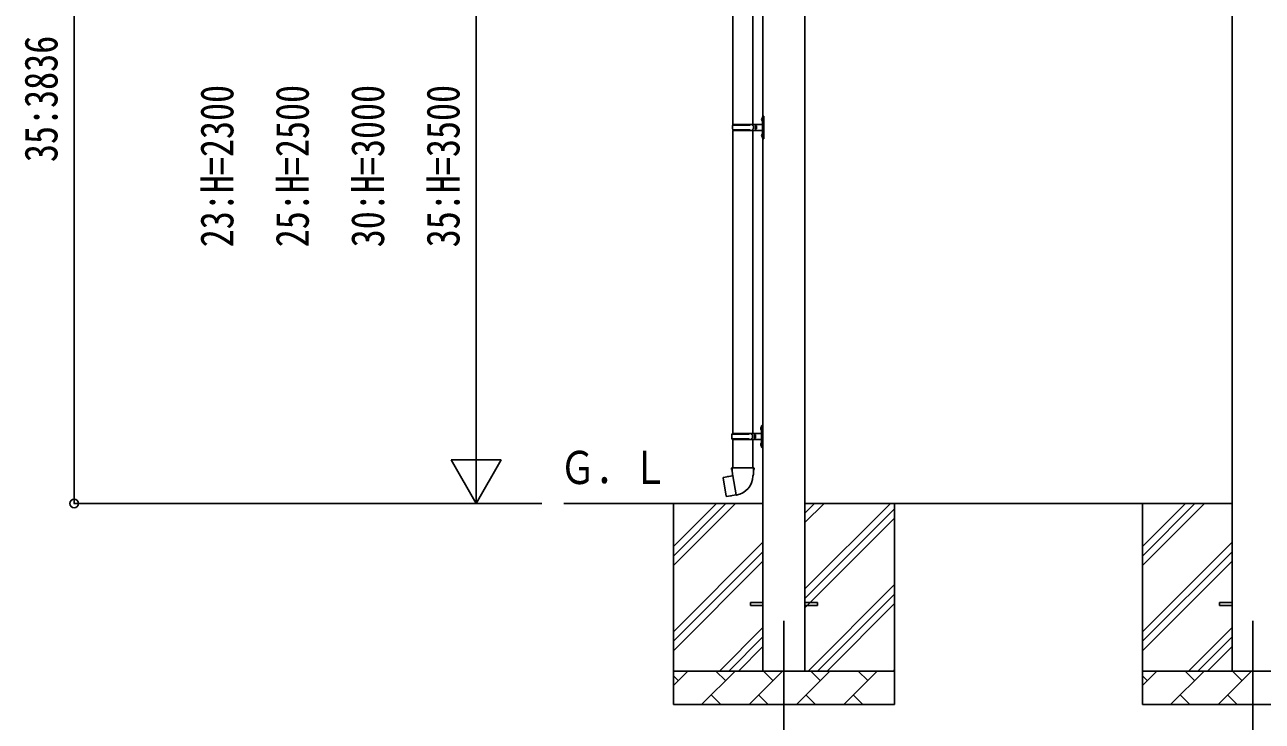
# Model space of a CAD drawing. Units: millimetres, scale not verified. Extents: x -12615 to 12615, y -8910 to 8910.
# Drawn here: x -4045 to -352, y -5632 to -3553 of the extents above; entities that cross this region are included whole.
import ezdxf
from ezdxf.enums import TextEntityAlignment as Align

# ---------------------------------------------------------------- set-up
doc = ezdxf.new("R2010")
doc.units = ezdxf.units.MM
doc.header["$LTSCALE"] = 40
for name, color, linetype in [('0-3_YKK_12', 2, 'Continuous'), ('0-4_YKK_13', 4, 'Continuous'), ('0-5_YKK_A1', 4, 'Continuous'), ('0-6_YKK_D', 6, 'Continuous')]:
    doc.layers.add(name, color=color, linetype=linetype)
doc.styles.add('ＭＳ ゴシック', font='')
doc.styles.get('ＭＳ ゴシック').set_extended_font_data('MS Gothic')

msp = doc.modelspace()

# ---------------------------------------------------------------- linework, layer by layer
at = {"layer": '0-3_YKK_12'}
for p, q in [((-1779.36, -5332.18), (-1779.36, -5832.18)), ((-379.36, -5332.18), (-379.36, -5832.18))]:
    msp.add_line(p, q, dxfattribs=at)
at = {"layer": '0-4_YKK_13'}
for p, q in [((-1931.86, -2946.18), (-1931.86, -3850.68)), ((-1871.86, -2946.18), (-1871.86, -3850.68)), ((-1845.66, -3833.54), (-1843.62, -3834.53)), ((-1844.39, -3831.53), (-1843.76, -3831.53)), ((-1844.39, -3831.53), (-1844.39, -3839.83)), ((-1844.39, -3839.83), (-1843.76, -3839.83)), ((-1843.76, -3831.53), (-1843.76, -3839.83)), ((-1843.76, -3831.53), (-1843.36, -3831.93)), ((-1843.76, -3839.83), (-1843.36, -3839.43)), ((-1843.62, -3834.53), (-1843.01, -3835.68)), ((-1843.36, -3827.68), (-1840.36, -3826.18)), ((-1843.36, -3827.68), (-1843.36, -3859.68)), ((-1843.36, -3831.93), (-1843.36, -3839.43)), ((-1840.36, -3826.18), (-1840.36, -3859.68)), ((-1840.36, -3826.18), (-1839.36, -3826.18)), ((-1839.36, -3826.18), (-1839.36, -3859.68)), ((-1932.36, -3852.68), (-1882.03, -3852.68)), ((-1932.36, -3866.68), (-1882.03, -3866.68)), ((-1931.86, -3868.68), (-1931.86, -4773.18)), ((-1931.36, -3850.68), (-1845.36, -3850.68)), ((-1931.36, -3850.68), (-1931.36, -3852.68)), ((-1931.36, -3868.68), (-1931.36, -3866.68)), ((-1931.36, -3868.68), (-1845.36, -3868.68)), ((-1872.36, -3850.68), (-1872.36, -3855.18)), ((-1872.36, -3855.18), (-1870.36, -3855.18)), ((-1872.36, -3868.68), (-1872.36, -3864.18)), ((-1872.36, -3864.18), (-1870.36, -3864.18)), ((-1871.86, -3868.68), (-1871.86, -4773.18)), ((-1870.36, -3855.18), (-1870.36, -3859.68)), ((-1870.36, -3864.18), (-1870.36, -3859.68)), ((-1864.36, -3850.68), (-1864.36, -3859.68)), ((-1864.36, -3855.18), (-1861.36, -3855.18)), ((-1864.36, -3868.68), (-1864.36, -3859.68)), ((-1864.36, -3864.18), (-1861.36, -3864.18)), ((-1861.36, -3855.18), (-1861.36, -3859.68)), ((-1861.36, -3864.18), (-1861.36, -3859.68)), ((-1843.36, -3891.68), (-1843.36, -3859.68)), ((-1840.36, -3893.18), (-1840.36, -3859.68)), ((-1839.36, -3893.18), (-1839.36, -3859.68)), ((-1845.66, -3881.54), (-1843.62, -3882.53)), ((-1844.39, -3879.53), (-1843.76, -3879.53)), ((-1844.39, -3879.53), (-1844.39, -3887.83)), ((-1844.39, -3887.83), (-1843.76, -3887.83)), ((-1843.76, -3879.53), (-1843.76, -3887.83)), ((-1843.76, -3879.53), (-1843.36, -3879.93)), ((-1843.76, -3887.83), (-1843.36, -3887.43)), ((-1843.62, -3882.53), (-1843.01, -3883.68)), ((-1843.36, -3879.93), (-1843.36, -3887.43)), ((-1843.36, -3891.68), (-1840.36, -3893.18)), ((-1840.36, -3893.18), (-1839.36, -3893.18)), ((-1848.16, -4756.04), (-1846.12, -4757.03)), ((-1846.89, -4754.03), (-1846.26, -4754.03)), ((-1846.89, -4754.03), (-1846.89, -4762.33)), ((-1846.89, -4762.33), (-1846.26, -4762.33)), ((-1846.26, -4754.03), (-1846.26, -4762.33)), ((-1846.26, -4754.03), (-1845.86, -4754.43)), ((-1846.26, -4762.33), (-1845.86, -4761.93)), ((-1846.12, -4757.03), (-1845.51, -4758.18)), ((-1845.86, -4750.18), (-1842.86, -4748.68)), ((-1845.86, -4750.18), (-1845.86, -4782.18)), ((-1845.86, -4754.43), (-1845.86, -4761.93)), ((-1842.86, -4748.68), (-1842.86, -4782.18)), ((-1842.86, -4748.68), (-1841.86, -4748.68)), ((-1841.86, -4748.68), (-1841.86, -4782.18)), ((-1934.86, -4775.18), (-1884.53, -4775.18)), ((-1934.86, -4789.18), (-1884.53, -4789.18)), ((-1933.86, -4773.18), (-1847.86, -4773.18)), ((-1933.86, -4773.18), (-1933.86, -4775.18)), ((-1933.86, -4791.18), (-1933.86, -4789.18)), ((-1933.86, -4791.18), (-1847.86, -4791.18)), ((-1931.86, -4791.18), (-1931.86, -4876.11)), ((-1874.86, -4773.18), (-1874.86, -4777.68)), ((-1874.86, -4777.68), (-1872.86, -4777.68)), ((-1874.86, -4791.18), (-1874.86, -4786.68)), ((-1874.86, -4786.68), (-1872.86, -4786.68)), ((-1872.86, -4777.68), (-1872.86, -4782.18)), ((-1872.86, -4786.68), (-1872.86, -4782.18)), ((-1871.86, -4791.18), (-1871.86, -4876.11)), ((-1866.86, -4773.18), (-1866.86, -4782.18)), ((-1866.86, -4777.68), (-1863.86, -4777.68)), ((-1866.86, -4791.18), (-1866.86, -4782.18)), ((-1866.86, -4786.68), (-1863.86, -4786.68)), ((-1863.86, -4777.68), (-1863.86, -4782.18)), ((-1863.86, -4786.68), (-1863.86, -4782.18)), ((-1845.86, -4814.18), (-1845.86, -4782.18)), ((-1842.86, -4815.68), (-1842.86, -4782.18)), ((-1841.86, -4815.68), (-1841.86, -4782.18)), ((-1848.16, -4804.04), (-1846.12, -4805.03)), ((-1846.89, -4802.03), (-1846.26, -4802.03)), ((-1846.89, -4802.03), (-1846.89, -4810.33)), ((-1846.89, -4810.33), (-1846.26, -4810.33)), ((-1846.26, -4802.03), (-1846.26, -4810.33)), ((-1846.26, -4802.03), (-1845.86, -4802.43)), ((-1846.26, -4810.33), (-1845.86, -4809.93)), ((-1846.12, -4805.03), (-1845.51, -4806.18)), ((-1845.86, -4802.43), (-1845.86, -4809.93)), ((-1845.86, -4814.18), (-1842.86, -4815.68)), ((-1842.86, -4815.68), (-1841.86, -4815.68)), ((-1960.32, -4904.56), (-1961.13, -4905.73)), ((-1961.13, -4905.73), (-1951.51, -4960.29)), ((-1932.45, -4899.31), (-1960.32, -4904.56)), ((-1947.58, -4901.96), (-1947.79, -4902.2)), ((-1933.71, -4876.11), (-1935.86, -4876.89)), ((-1935.86, -4876.89), (-1935.86, -4880.51)), ((-1935.86, -4880.51), (-1933.62, -4881.33)), ((-1933.71, -4876.11), (-1901.86, -4876.11)), ((-1933.71, -4876.11), (-1933.62, -4881.33)), ((-1933.62, -4881.33), (-1933.36, -4896.11)), ((-1933.36, -4896.11), (-1932.01, -4898.11)), ((-1922.1, -4956.61), (-1932.23, -4899.13)), ((-1932.21, -4898.31), (-1932.21, -4899.02)), ((-1932.01, -4898.11), (-1932.04, -4898.12)), ((-1870.01, -4876.11), (-1901.86, -4876.11)), ((-1871.67, -4898.05), (-1871.75, -4900.21)), ((-1870.36, -4896.11), (-1871.67, -4898.05)), ((-1867.86, -4880.51), (-1870.1, -4881.33)), ((-1870.01, -4876.11), (-1867.86, -4876.89)), ((-1867.86, -4876.89), (-1867.86, -4880.51)), ((-1937.48, -4959.2), (-1937.77, -4959.05)), ((-1921.79, -4957.37), (-1922.03, -4956.71)), ((-1879.36, -5277.68), (-1841.86, -5277.68)), ((-1879.36, -5286.68), (-1879.36, -5277.68)), ((-1716.86, -5277.68), (-1679.36, -5277.68)), ((-1679.36, -5286.68), (-1679.36, -5277.68)), ((-479.36, -5277.68), (-441.86, -5277.68)), ((-479.36, -5286.68), (-479.36, -5277.68)), ((-1879.36, -5286.68), (-1841.86, -5286.68)), ((-1716.86, -5286.68), (-1679.36, -5286.68)), ((-479.36, -5286.68), (-441.86, -5286.68))]:
    msp.add_line(p, q, dxfattribs=at)
for points in [[(-1845.66, -3837.83), (-1843.62, -3836.83), (-1843.01, -3835.68)], [(-1845.66, -3885.83), (-1843.62, -3884.83), (-1843.01, -3883.68)], [(-1848.16, -4760.33), (-1846.12, -4759.33), (-1845.51, -4758.18)], [(-1848.16, -4808.33), (-1846.12, -4807.33), (-1845.51, -4806.18)], [(-1945.33, -4901.74), (-1945.61, -4901.59), (-1947.58, -4901.96)], [(-1870.01, -4876.11), (-1870.1, -4881.33), (-1870.36, -4896.11)], [(-1922.36, -4956.51), (-1950.35, -4961.11), (-1951.51, -4960.29)], [(-1935.3, -4958.64), (-1935.51, -4958.88), (-1937.48, -4959.2)]]:
    msp.add_lwpolyline(points, dxfattribs=at)
for centre, radius, start, end in [((-1840.06, -3835.68), 6, 136.21765, 223.78235), ((-1883.61, -3859.68), 49.25, 171.82876, 180.00002), ((-1883.61, -3859.68), 49.25, 180.00002, 188.17127), ((-1882.03, -3850.68), 2, 270, 359.99998), ((-1882.03, -3868.68), 2, 0.00005, 90.00004), ((-1845.36, -3848.68), 2, 270, 359.99998), ((-1845.36, -3870.68), 2, 0.00005, 90.00004), ((-1840.06, -3883.68), 6, 136.21765, 223.78235), ((-1842.56, -4758.18), 6, 136.21765, 223.78235), ((-1886.11, -4782.18), 49.25, 171.82876, 180.00002), ((-1886.11, -4782.18), 49.25, 180.00002, 188.17127), ((-1884.53, -4773.18), 2, 270, 359.99998), ((-1884.53, -4791.18), 2, 0.00005, 90.00004), ((-1847.86, -4771.18), 2, 270, 359.99998), ((-1847.86, -4793.18), 2, 0.00005, 90.00004), ((-1842.56, -4806.18), 6, 136.21765, 223.78235), ((-1932.51, -4899.02), 0.3, 280.66842, 0), ((-1932.01, -4898.31), 0.2, 100, 180), ((-1932.01, -4898.11), 60.3, 279.96938, 358), ((-1922.32, -4956.81), 0.3, 20, 99.33158), ((-1921.61, -4957.3), 0.2, 200, 279.96938)]:
    msp.add_arc(centre, radius, start, end, dxfattribs=at)
at = {"layer": '0-5_YKK_A1'}
for p, q in [((-441.86, -2638.02), (-441.86, -5482.18)), ((-1841.86, -2684.68), (-1841.86, -5482.18)), ((-1716.86, -5482.18), (-1716.86, -2684.68)), ((-1841.86, -4982.18), (-2436.02, -4982.18)), ((-2109.36, -4982.18), (-2109.36, -5582.18)), ((-2109.36, -5167.23), (-1924.31, -4982.18)), ((-2109.36, -5138.95), (-1952.59, -4982.18)), ((-2109.36, -5110.67), (-1980.88, -4982.18)), ((-441.86, -4982.18), (-1716.86, -4982.18)), ((-1716.86, -5237.28), (-1461.76, -4982.18)), ((-1716.86, -5039.29), (-1659.75, -4982.18)), ((-1716.86, -5011.01), (-1688.04, -4982.18)), ((-1449.36, -4982.18), (-1449.36, -5582.18)), ((-709.36, -4982.18), (-709.36, -5582.18)), ((-709.36, -5167.23), (-524.31, -4982.18)), ((-709.36, -5138.95), (-552.59, -4982.18)), ((-709.36, -5110.67), (-580.88, -4982.18)), ((-1716.86, -5265.57), (-1449.36, -4998.07)), ((-1716.86, -5293.85), (-1449.36, -5026.35)), ((-2109.36, -5365.22), (-1841.86, -5097.72)), ((-2109.36, -5393.51), (-1841.86, -5126.01)), ((-709.36, -5365.22), (-441.86, -5097.72)), ((-709.36, -5393.51), (-441.86, -5126.01)), ((-2109.36, -5421.79), (-1841.86, -5154.29)), ((-709.36, -5421.79), (-441.86, -5154.29)), ((-1707.2, -5482.18), (-1449.36, -5224.34)), ((-1678.92, -5482.18), (-1449.36, -5252.62)), ((-1650.63, -5482.18), (-1449.36, -5280.91)), ((-1971.76, -5482.18), (-1841.86, -5352.28)), ((-571.76, -5482.18), (-441.86, -5352.28)), ((-1943.48, -5482.18), (-1841.86, -5380.57)), ((-543.48, -5482.18), (-441.86, -5380.57)), ((-1915.19, -5482.18), (-1841.86, -5408.85)), ((-515.19, -5482.18), (-441.86, -5408.85)), ((-2109.36, -5482.18), (-1449.36, -5482.18)), ((-2109.36, -5525.08), (-2066.47, -5482.18)), ((-2095.02, -5510.74), (-2109.36, -5496.4)), ((-2025.05, -5582.18), (-1925.05, -5482.18)), ((-1953.6, -5510.74), (-1982.15, -5482.18)), ((-1883.62, -5582.18), (-1783.62, -5482.18)), ((-1812.18, -5510.74), (-1840.73, -5482.18)), ((-1742.2, -5582.18), (-1642.2, -5482.18)), ((-1670.76, -5510.74), (-1699.31, -5482.18)), ((-1600.78, -5582.18), (-1500.78, -5482.18)), ((-1529.33, -5510.74), (-1557.89, -5482.18)), ((-1452.64, -5482.18), (-1449.36, -5478.9)), ((-709.36, -5482.18), (-49.36, -5482.18)), ((-709.36, -5525.08), (-666.47, -5482.18)), ((-695.02, -5510.74), (-709.36, -5496.4)), ((-625.05, -5582.18), (-525.05, -5482.18)), ((-553.6, -5510.74), (-582.15, -5482.18)), ((-483.62, -5582.18), (-383.62, -5482.18)), ((-412.18, -5510.74), (-440.73, -5482.18)), ((-1996.49, -5553.63), (-1967.94, -5582.18)), ((-1855.07, -5553.63), (-1826.52, -5582.18)), ((-1713.65, -5553.63), (-1685.1, -5582.18)), ((-1572.23, -5553.63), (-1543.67, -5582.18)), ((-596.49, -5553.63), (-567.94, -5582.18)), ((-455.07, -5553.63), (-426.52, -5582.18)), ((-1449.36, -5582.18), (-2109.36, -5582.18)), ((-49.36, -5582.18), (-709.36, -5582.18))]:
    msp.add_line(p, q, dxfattribs=at)
at = {"layer": '0-6_YKK_D'}
for p, q in [((-3897.96, -4982.18), (-3897.96, -2346.24)), ((-2697.96, -4832.18), (-2697.96, -2832.18)), ((-2697.96, -4982.18), (-2697.96, -4722.38)), ((-2697.96, -4982.18), (-2772.96, -4852.28)), ((-2622.96, -4852.28), (-2772.96, -4852.28)), ((-2697.96, -4982.18), (-2622.96, -4852.28)), ((-2502, -4982.18), (-3898.96, -4982.18)), ((-2502, -4982.18), (-2698.96, -4982.18))]:
    msp.add_line(p, q, dxfattribs=at)
msp.add_circle((-3897.96, -4982.18), 12.75, dxfattribs=at)

# ---------------------------------------------------------------- texts
at = {"layer": '0-5_YKK_A1', "style": 'ＭＳ ゴシック', "width": 0.8}
msp.add_text('Ｇ．Ｌ', height=98.97, dxfattribs=at).set_placement((-2448.93, -4953.73), align=Align.BOTTOM_LEFT)
at = {"layer": '0-6_YKK_D', "style": 'ＭＳ ゴシック', "width": 0.8}
for s, p in [('35:3836', (-3917.96, -3963.01)), ('23:H=2300', (-3392.96, -4217.38)), ('25:H=2500', (-3167.96, -4217.38)), ('30:H=3000', (-2942.96, -4217.38)), ('35:H=3500', (-2717.96, -4217.38))]:
    msp.add_text(s, height=98.97, rotation=90, dxfattribs=at).set_placement(p, align=Align.BOTTOM_LEFT)

doc.saveas('drawing.dxf')
